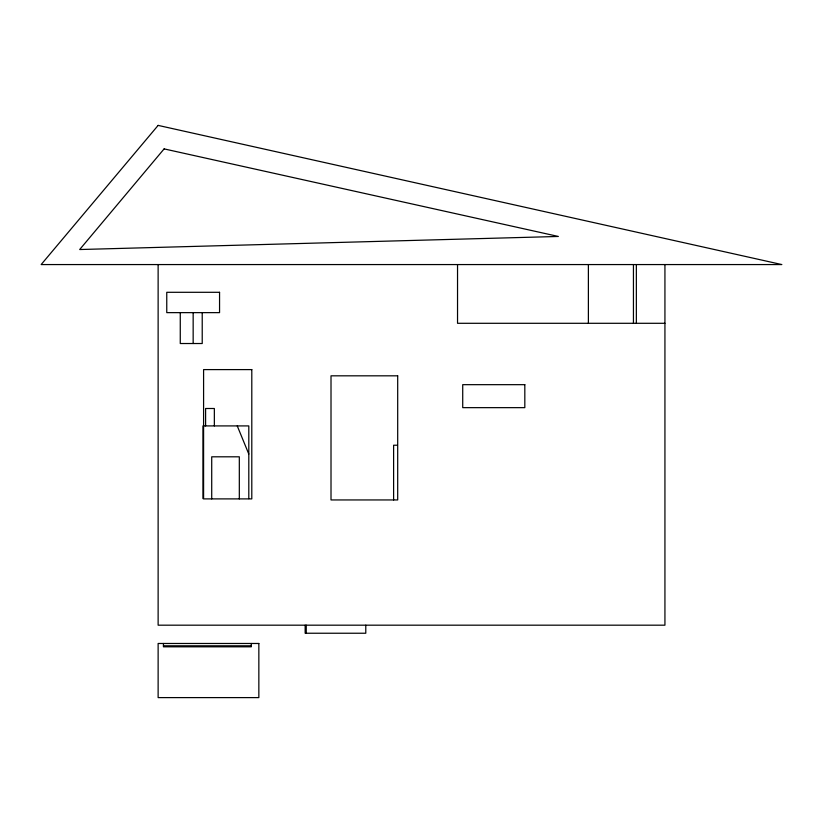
<?xml version="1.0" encoding="UTF-8"?>
<svg xmlns="http://www.w3.org/2000/svg" width="823" height="823" viewBox="0 0 823 823"><rect width="100%" height="100%" fill="white"/><g stroke="black" fill="none" stroke-linecap="round" stroke-linejoin="round"><path stroke-width="1.23" d="M664.933 323.295L457.537 323.295L457.537 264.564M397.427 445.222L393.61 445.222L393.61 499.952M163.438 645.798L251.262 645.798M237.261 425.913L248.803 454.07M664.933 264.564L664.933 625.182L158.129 625.182L158.129 264.564M636.354 264.564L636.354 323.295M633.443 264.564L633.443 323.295M588.383 264.564L588.383 323.295M365.782 625.182L365.782 633.237L305.158 633.237L305.158 625.182M306.249 625.182L306.249 633.237M251.262 643.473L251.262 646.816L163.438 646.816L163.438 643.473M248.803 498.676L248.803 425.913L202.942 425.913L202.942 498.635M239.318 498.903L239.318 456.806L211.717 456.806L211.717 498.903M214.35 425.913L214.35 408.496L205.596 408.496L205.596 425.913M202.221 312.637L202.221 343.52L180.268 343.52L180.268 312.637M193.158 312.637L193.158 343.52M158.129 125.394L41.15 264.564L781.85 264.564L158.129 125.394M164.116 148.891L79.677 249.534L558.354 236.458L164.116 148.891M219.556 292.299L166.76 292.299L166.76 312.637L219.556 312.637L219.556 292.299M251.797 369.599L203.59 369.599L203.59 498.892L251.797 498.892L251.797 369.599M397.694 375.823L331.011 375.823L331.011 499.942L397.694 499.942L397.694 375.823M524.817 384.67L462.721 384.67L462.721 407.652L524.817 407.652L524.817 384.67M258.844 643.473L158.129 643.473L158.129 697.606L258.844 697.606L258.844 643.473"/></g></svg>
